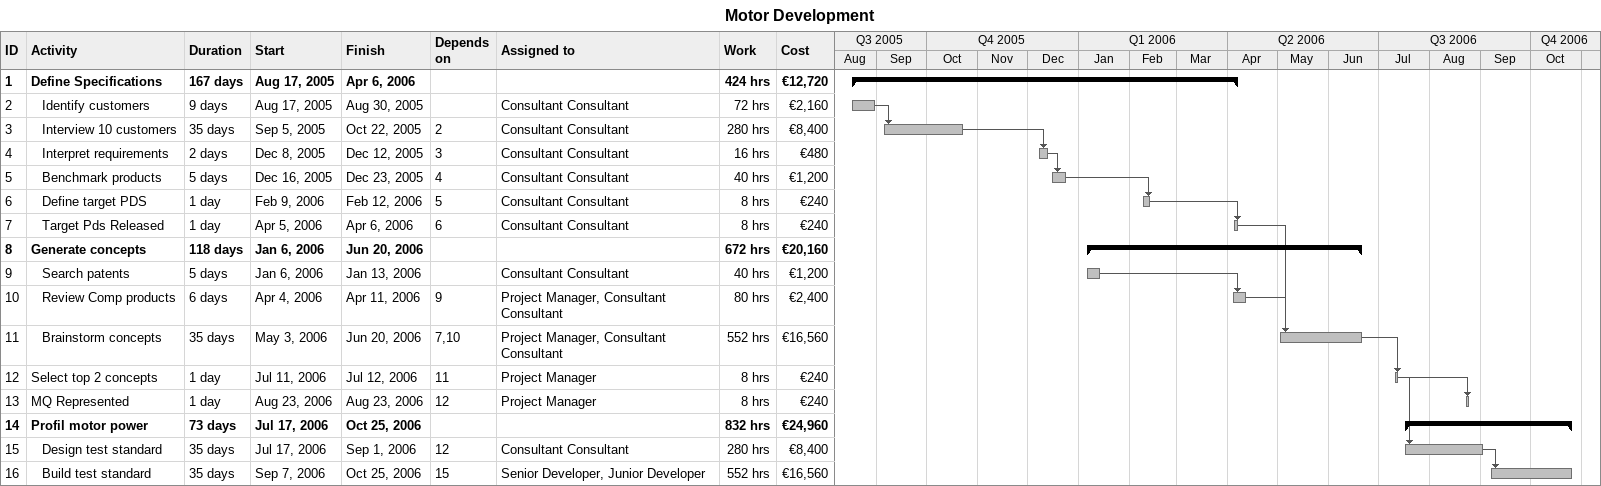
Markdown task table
Motor Development

| ID | Level | Task | Duration | Start | Finish | Predecessors | Resources | Work (h) | Cost (€) |
|---|---|---|---|---|---|---|---|---|---|
| 1 | 1 | **Define Specifications** | 167d | 2005-08-17 | 2006-04-06 |  |  | 424 | 12720 |
| 2 | 2 | Identify customers | 9d | 2005-08-17 | 2005-08-30 |  | Consultant Consultant | 72 | 2160 |
| 3 | 2 | Interview 10 customers | 35d | 2005-09-05 | 2005-10-22 | 2 | Consultant Consultant | 280 | 8400 |
| 4 | 2 | Interpret requirements | 2d | 2005-12-08 | 2005-12-12 | 3 | Consultant Consultant | 16 | 480 |
| 5 | 2 | Benchmark products | 5d | 2005-12-16 | 2005-12-23 | 4 | Consultant Consultant | 40 | 1200 |
| 6 | 2 | Define target PDS | 1d | 2006-02-09 | 2006-02-12 | 5 | Consultant Consultant | 8 | 240 |
| 7 | 2 | Target Pds Released | 1d | 2006-04-05 | 2006-04-06 | 6 | Consultant Consultant | 8 | 240 |
| 8 | 1 | **Generate concepts** | 118d | 2006-01-06 | 2006-06-20 |  |  | 672 | 20160 |
| 9 | 2 | Search patents | 5d | 2006-01-06 | 2006-01-13 |  | Consultant Consultant | 40 | 1200 |
| 10 | 2 | Review Comp products | 6d | 2006-04-04 | 2006-04-11 | 9 | Project Manager, Consultant Consultant | 80 | 2400 |
| 11 | 2 | Brainstorm concepts | 35d | 2006-05-03 | 2006-06-20 | 7, 10 | Project Manager, Consultant Consultant | 552 | 16560 |
| 12 | 1 | Select top 2 concepts | 1d | 2006-07-11 | 2006-07-12 | 11 | Project Manager | 8 | 240 |
| 13 | 1 | MQ Represented | 1d | 2006-08-23 | 2006-08-23 | 12 | Project Manager | 8 | 240 |
| 14 | 1 | **Profil motor power** | 73d | 2006-07-17 | 2006-10-25 |  |  | 832 | 24960 |
| 15 | 2 | Design test standard | 35d | 2006-07-17 | 2006-09-01 | 12 | Consultant Consultant | 280 | 8400 |
| 16 | 2 | Build test standard | 35d | 2006-09-07 | 2006-10-25 | 15 | Senior Developer, Junior Developer | 552 | 16560 |
